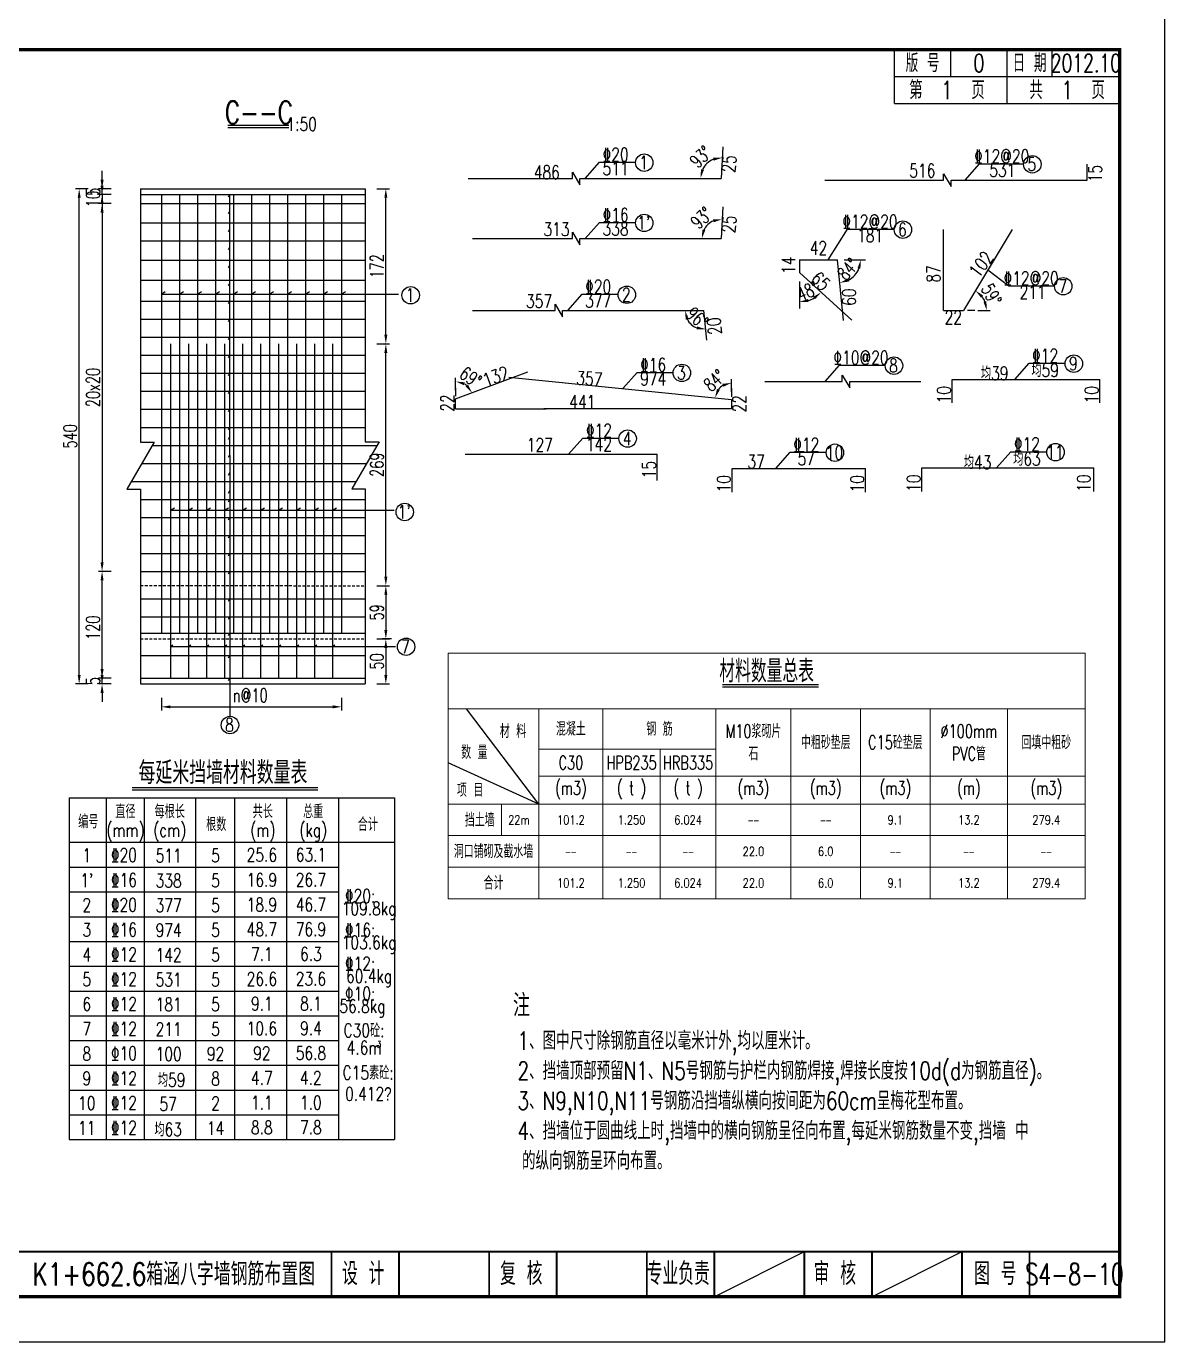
# Model space of a CAD drawing. Header units: millimetres. Extents: x -475 to 1205, y -1212 to 867.
# Drawn here: x 112.1 to 364.8, y -1212.1 to -919.9 of the extents above; entities that cross this region are included whole.
import ezdxf
from ezdxf.enums import TextEntityAlignment as Align

# ---------------------------------------------------------------- set-up
doc = ezdxf.new("R2010")
doc.units = ezdxf.units.MM
doc.header["$LTSCALE"] = 0.25
doc.header["$PDMODE"] = 32
doc.header["$PDSIZE"] = 0.5
doc.linetypes.add('DASHED', pattern=[4, 2.5, -1.5])
for name, color, linetype in [('0_yellow', 2, 'Continuous'), ('lk', 7, 'Continuous'), ('图框', 7, 'Continuous'), ('文字', 7, 'Continuous'), ('标注', 4, 'Continuous'), ('次轮廓线', 7, 'Continuous'), ('结构', 7, 'Continuous'), ('表格', 7, 'Continuous'), ('钢筋', 6, 'Continuous')]:
    doc.layers.add(name, color=color, linetype=linetype)
doc.styles.get("Standard").update_dxf_attribs({"font": 'simplex1.shx', "width": 0.7, "bigfont": 'hztxt.shx'})
doc.styles.add('text', font='romans__.shx', dxfattribs={"width": 0.8, "bigfont": 'hztxt.shx'})
doc.styles.add('XGhz', font='simplex1.shx', dxfattribs={"width": 0.8, "bigfont": 'hztxt.shx'})
doc.styles.add('数字', font='simplex1.shx', dxfattribs={"width": 0.8, "bigfont": 'hztxt.shx'})
doc.styles.add('汉字', font='simplex1.shx', dxfattribs={"width": 0.8, "bigfont": 'hztxt.shx'})
doc.styles.add('钢筋', font='simplex1.shx', dxfattribs={"width": 0.8, "height": 2.2, "bigfont": 'hztxt.shx'})
doc.dimstyles.new('STANDARD-50', dxfattribs={"dimscale": 0, "dimtxt": 3, "dimasz": 2, "dimexe": 0.8, "dimexo": 1, "dimgap": 0.5, "dimtad": 1, "dimdec": 0, "dimlfac": 5, "dimzin": 9, "dimdsep": 46, "dimtxsty": 'Standard', "dimcen": 0.5, "dimclrd": 256, "dimclre": 256, "dimclrt": 7, "dimadec": 0, "dimazin": 2, "dimtfac": 1, "dimtdec": 0, "dimtix": 1, "dimtmove": 2, "dimatfit": 3, "dimfxl": 0, "dimtolj": 1, "dimtzin": 0, "dimlwd": -1, "dimlwe": -1, "dimarcsym": 0})

# ---------------------------------------------------------------- blocks, each defined once
blk = doc.blocks.new('*D456')
at = {"layer": 'Defpoints', "color": 0}
for p in [(142.08, -1067.23), (182.08, -1067.23), (182.08, -1071.07)]:
    blk.add_point(p, dxfattribs=at)
at = {"layer": '文字'}
for p, q in [((142.08, -1069.07), (142.08, -1071.87)), ((182.08, -1069.07), (182.08, -1071.87)), ((144.08, -1071.07), (180.08, -1071.07))]:
    blk.add_line(p, q, dxfattribs=at)
for points in [[(144.08, -1070.74), (144.08, -1071.41), (142.08, -1071.07)], [(180.08, -1070.74), (180.08, -1071.41), (182.08, -1071.07)]]:
    blk.add_solid(points, dxfattribs=at)
at = {"layer": '文字', "color": 7, "insert": (161.79, -1068.51), "char_height": 3, "attachment_point": 5}
blk.add_mtext('\\A1;n@10', dxfattribs=at)
blk = doc.blocks.new('*D457')
at = {"layer": 'Defpoints', "color": 0}
for p in [(123.81, -955.99), (130.13, -955.99), (130.13, -1065.99)]:
    blk.add_point(p, dxfattribs=at)
at = {"layer": '标注'}
for p, q in [((125.81, -955.99), (123.01, -955.99)), ((123.81, -1063.99), (123.81, -957.99)), ((125.81, -1065.99), (123.01, -1065.99))]:
    blk.add_line(p, q, dxfattribs=at)
for points in [[(123.48, -957.99), (124.14, -957.99), (123.81, -955.99)], [(123.48, -1063.99), (124.14, -1063.99), (123.81, -1065.99)]]:
    blk.add_solid(points, dxfattribs=at)
at = {"layer": '标注', "color": 7, "insert": (121.81, -1010.99), "char_height": 3, "attachment_point": 5, "rotation": 90}
blk.add_mtext('\\A1;540', dxfattribs=at)
blk = doc.blocks.new('*D485')
at = {"layer": 'Defpoints', "color": 0}
for p in [(330.96, -965.02), (325.01, -981.28), (315.73, -983.02), (320.16, -983.02), (320.16, -983.02)]:
    blk.add_point(p, dxfattribs=at)
at = {"layer": '文字'}
blk.add_line((323.32, -983.02), (326.12, -983.02), dxfattribs=at)
blk.add_arc((320.16, -983.02), 5.15, 22.3847, 36.6516, dxfattribs=at)
for points in [[(324.07, -980.19), (324.52, -979.7), (322.81, -978.6)], [(325.25, -980.99), (324.6, -981.12), (325.32, -983.02)]]:
    blk.add_solid(points, dxfattribs=at)
at = {"layer": '文字', "color": 7, "insert": (326.39, -979.49), "char_height": 3, "attachment_point": 5, "rotation": 299.5181}
blk.add_mtext('\\A1;59°', dxfattribs=at)
blk = doc.blocks.new('*D486')
at = {"layer": 'Defpoints', "color": 0}
for p in [(266.72, -960.04), (264.33, -963.26), (211.13, -967.07), (256.01, -967.07), (266.37, -967.07)]:
    blk.add_point(p, dxfattribs=at)
at = {"layer": '文字'}
blk.add_line((260.05, -967.07), (262.85, -967.07), dxfattribs=at)
blk.add_arc((266.37, -967.07), 4.32, 113.8742, 153.2599, dxfattribs=at)
for points in [[(264.56, -962.79), (264.68, -963.45), (266.59, -962.75)], [(262.83, -965.21), (262.18, -965.05), (262.05, -967.07)]]:
    blk.add_solid(points, dxfattribs=at)
at = {"layer": '文字', "color": 7, "insert": (262.01, -962.49), "char_height": 3, "attachment_point": 5, "rotation": 43.567}
blk.add_mtext('\\A1;93°', dxfattribs=at)
blk = doc.blocks.new('*D487')
at = {"layer": 'Defpoints', "color": 0}
for p in [(266.72, -946.66), (264.2, -949.63), (210.17, -953.69), (256.76, -953.69), (266.37, -953.69)]:
    blk.add_point(p, dxfattribs=at)
at = {"layer": '文字'}
blk.add_line((259.77, -953.69), (262.57, -953.69), dxfattribs=at)
blk.add_arc((266.37, -953.69), 4.6, 112.2579, 154.8762, dxfattribs=at)
for points in [[(264.57, -949.1), (264.68, -949.76), (266.6, -949.09)], [(262.53, -951.81), (261.88, -951.66), (261.77, -953.69)]]:
    blk.add_solid(points, dxfattribs=at)
at = {"layer": '文字', "color": 7, "insert": (261.82, -948.91), "char_height": 3, "attachment_point": 5, "rotation": 43.567}
blk.add_mtext('\\A1;93°', dxfattribs=at)
blk = doc.blocks.new('*D488')
at = {"layer": 'Defpoints', "color": 0}
for p in [(219.18, -997.85), (266.94, -999.54), (268.68, -1002.8), (268.68, -1002.8), (268.68, -1004.85)]:
    blk.add_point(p, dxfattribs=at)
at = {"layer": '文字'}
blk.add_line((268.68, -1001.1), (268.68, -998.3), dxfattribs=at)
blk.add_arc((268.68, -1002.8), 3.69, 121.4088, 142.8806, dxfattribs=at)
for points in [[(266.66, -999.33), (266.84, -999.97), (268.68, -999.1)], [(266.04, -1000.69), (265.42, -1000.45), (265, -1002.43)]]:
    blk.add_solid(points, dxfattribs=at)
at = {"layer": '文字', "color": 7, "insert": (264.86, -998.58), "char_height": 3, "attachment_point": 5, "rotation": 42.1447}
blk.add_mtext('\\A1;84°', dxfattribs=at)
blk = doc.blocks.new('*D489')
at = {"layer": 'Defpoints', "color": 0}
for p in [(204.07, -983.03), (262.5, -983.03), (268.73, -983.03), (258.97, -985.24), (263.2, -989.64)]:
    blk.add_point(p, dxfattribs=at)
at = {"layer": '文字'}
blk.add_arc((262.5, -983.03), 4.17, 207.753, 248.247, dxfattribs=at)
for points in [[(258.49, -985.06), (259.14, -984.9), (258.33, -983.03)], [(261, -986.58), (260.91, -987.24), (262.94, -987.18)]]:
    blk.add_solid(points, dxfattribs=at)
at = {"layer": '文字', "color": 7, "insert": (261.05, -984.65), "char_height": 3, "attachment_point": 5, "rotation": 318}
blk.add_mtext('\\A1;96°', dxfattribs=at)
blk = doc.blocks.new('*D490')
at = {"layer": 'Defpoints', "color": 0}
for p in [(223.42, -996.69), (210.21, -1000), (207.4, -1002.69), (207.4, -1002.69), (207.4, -1004.85)]:
    blk.add_point(p, dxfattribs=at)
at = {"layer": '文字'}
blk.add_line((207.4, -1000.8), (207.4, -998), dxfattribs=at)
blk.add_arc((207.4, -1002.69), 3.89, 50.3034, 60.2428, dxfattribs=at)
for points in [[(209.24, -999.63), (209.41, -998.99), (207.4, -998.8)], [(210.15, -999.5), (209.61, -999.89), (211.04, -1001.33)]]:
    blk.add_solid(points, dxfattribs=at)
at = {"layer": '文字', "color": 7, "insert": (210.75, -997.85), "char_height": 3, "attachment_point": 5, "rotation": 325.2731}
blk.add_mtext('\\A1;69°', dxfattribs=at)
blk = doc.blocks.new('*D476')
at = {"layer": 'Defpoints', "color": 0}
for p in [(137.4, -959.3), (128.89, -1040.99), (136.93, -1040.99)]:
    blk.add_point(p, dxfattribs=at)
at = {"layer": '标注'}
for p, q in [((130.89, -959.3), (128.09, -959.3)), ((128.89, -961.3), (128.89, -1038.99)), ((130.89, -1040.99), (128.09, -1040.99))]:
    blk.add_line(p, q, dxfattribs=at)
for points in [[(128.56, -961.3), (129.23, -961.3), (128.89, -959.3)], [(128.56, -1038.99), (129.23, -1038.99), (128.89, -1040.99)]]:
    blk.add_solid(points, dxfattribs=at)
at = {"layer": '标注', "color": 7, "insert": (126.89, -1000.14), "char_height": 3, "attachment_point": 5, "rotation": 90}
blk.add_mtext('\\A1;20x20', dxfattribs=at)
blk = doc.blocks.new('*D477')
at = {"layer": 'Defpoints', "color": 0}
for p in [(128.89, -1040.99), (132.77, -1040.99), (137.77, -1065.98)]:
    blk.add_point(p, dxfattribs=at)
at = {"layer": '标注'}
for p, q in [((130.89, -1040.99), (128.09, -1040.99)), ((128.89, -1063.98), (128.89, -1042.99)), ((130.89, -1065.98), (128.09, -1065.98))]:
    blk.add_line(p, q, dxfattribs=at)
for points in [[(128.56, -1042.99), (129.23, -1042.99), (128.89, -1040.99)], [(128.56, -1063.98), (129.23, -1063.98), (128.89, -1065.98)]]:
    blk.add_solid(points, dxfattribs=at)
at = {"layer": '标注', "color": 7, "insert": (126.89, -1053.49), "char_height": 3, "attachment_point": 5, "rotation": 90}
blk.add_mtext('\\A1;120', dxfattribs=at)
blk = doc.blocks.new('*D478')
at = {"layer": 'Defpoints', "color": 0}
for p in [(128.89, -1064.68), (137.77, -1064.68), (137.77, -1065.98)]:
    blk.add_point(p, dxfattribs=at)
at = {"layer": '标注'}
for p, q in [((128.89, -1062.68), (128.89, -1060.68)), ((130.89, -1064.68), (128.09, -1064.68)), ((130.89, -1065.98), (128.09, -1065.98)), ((128.89, -1065.98), (128.89, -1064.68)), ((128.89, -1067.98), (128.89, -1069.98))]:
    blk.add_line(p, q, dxfattribs=at)
for points in [[(128.56, -1062.68), (129.23, -1062.68), (128.89, -1064.68)], [(128.56, -1067.98), (129.23, -1067.98), (128.89, -1065.98)]]:
    blk.add_solid(points, dxfattribs=at)
at = {"layer": '标注', "color": 7, "insert": (126.89, -1065.33), "char_height": 3, "attachment_point": 5, "rotation": 90}
blk.add_mtext('\\A1;5', dxfattribs=at)
blk = doc.blocks.new('*D491')
at = {"layer": 'Defpoints', "color": 0}
for p in [(292.2, -971.76), (293.64, -971.76), (298.4, -971.76), (295.06, -976.03), (293.55, -985.27)]:
    blk.add_point(p, dxfattribs=at)
at = {"layer": '文字'}
blk.add_arc((292.2, -971.76), 5.14, 298.1495, 337.5611, dxfattribs=at)
for points in [[(296.63, -973.65), (297.28, -973.78), (297.34, -971.76)], [(294.72, -976.61), (294.53, -975.97), (292.71, -976.87)]]:
    blk.add_solid(points, dxfattribs=at)
at = {"layer": '文字', "color": 7, "insert": (294.53, -973.86), "char_height": 3, "attachment_point": 5, "rotation": 47.8553}
blk.add_mtext('\\A1;84°', dxfattribs=at)
blk = doc.blocks.new('*D492')
at = {"layer": 'Defpoints', "color": 0}
for p in [(283.73, -974.6), (283.73, -976.59), (285.52, -980.88), (283.73, -982.61), (295.37, -985.2)]:
    blk.add_point(p, dxfattribs=at)
at = {"layer": '文字'}
blk.add_arc((283.73, -974.6), 6.53, 287.6236, 300.0528, dxfattribs=at)
for points in [[(285.76, -981.15), (285.66, -980.49), (283.73, -981.13)], [(286.79, -979.99), (287.21, -980.51), (288.56, -979)]]:
    blk.add_solid(points, dxfattribs=at)
at = {"layer": '文字', "color": 7, "insert": (285.56, -978.74), "char_height": 3, "attachment_point": 5, "rotation": 23.8382}
blk.add_mtext('\\A1;48°', dxfattribs=at)
blk = doc.blocks.new('*D493')
at = {"layer": 'Defpoints', "color": 0}
for p in [(187.33, -990.44), (191.9, -990.44), (187.33, -1044.17)]:
    blk.add_point(p, dxfattribs=at)
at = {"layer": '标注'}
for p, q in [((189.9, -990.44), (192.7, -990.44)), ((191.9, -1042.17), (191.9, -992.44)), ((189.9, -1044.17), (192.7, -1044.17))]:
    blk.add_line(p, q, dxfattribs=at)
for points in [[(191.57, -992.44), (192.23, -992.44), (191.9, -990.44)], [(191.57, -1042.17), (192.23, -1042.17), (191.9, -1044.17)]]:
    blk.add_solid(points, dxfattribs=at)
at = {"layer": '标注', "color": 7, "insert": (189.9, -1017.3), "char_height": 3, "attachment_point": 5, "rotation": 90}
blk.add_mtext('\\A1;269', dxfattribs=at)
blk = doc.blocks.new('*D494')
at = {"layer": 'Defpoints', "color": 0}
for p in [(187.33, -955.99), (191.9, -955.99), (187.33, -990.44)]:
    blk.add_point(p, dxfattribs=at)
at = {"layer": '标注'}
for p, q in [((189.9, -955.99), (192.7, -955.99)), ((191.9, -988.44), (191.9, -957.99)), ((189.9, -990.44), (192.7, -990.44))]:
    blk.add_line(p, q, dxfattribs=at)
for points in [[(191.57, -957.99), (192.23, -957.99), (191.9, -955.99)], [(191.57, -988.44), (192.23, -988.44), (191.9, -990.44)]]:
    blk.add_solid(points, dxfattribs=at)
at = {"layer": '标注', "color": 7, "insert": (189.9, -973.21), "char_height": 3, "attachment_point": 5, "rotation": 90}
blk.add_mtext('\\A1;172', dxfattribs=at)
blk = doc.blocks.new('*D495')
at = {"layer": 'Defpoints', "color": 0}
for p in [(187.33, -1044.17), (191.9, -1055.99), (194.13, -1055.99)]:
    blk.add_point(p, dxfattribs=at)
at = {"layer": '标注'}
for p, q in [((189.9, -1044.17), (192.7, -1044.17)), ((191.9, -1046.17), (191.9, -1053.99)), ((193.13, -1055.99), (191.1, -1055.99))]:
    blk.add_line(p, q, dxfattribs=at)
for points in [[(191.57, -1046.17), (192.23, -1046.17), (191.9, -1044.17)], [(191.57, -1053.99), (192.23, -1053.99), (191.9, -1055.99)]]:
    blk.add_solid(points, dxfattribs=at)
at = {"layer": '标注', "color": 7, "insert": (189.9, -1050.08), "char_height": 3, "attachment_point": 5, "rotation": 90}
blk.add_mtext('\\A1;59', dxfattribs=at)
blk = doc.blocks.new('*D483')
at = {"layer": 'Defpoints', "color": 0}
for p in [(187.33, -1055.99), (187.33, -1065.99), (191.9, -1065.99)]:
    blk.add_point(p, dxfattribs=at)
at = {"layer": '标注'}
for p, q in [((189.9, -1055.99), (192.7, -1055.99)), ((191.9, -1057.99), (191.9, -1063.99)), ((189.9, -1065.99), (192.7, -1065.99))]:
    blk.add_line(p, q, dxfattribs=at)
for points in [[(191.57, -1057.99), (192.23, -1057.99), (191.9, -1055.99)], [(191.57, -1063.99), (192.23, -1063.99), (191.9, -1065.99)]]:
    blk.add_solid(points, dxfattribs=at)
at = {"layer": '标注', "color": 7, "insert": (189.9, -1060.99), "char_height": 3, "attachment_point": 5, "rotation": 90}
blk.add_mtext('\\A1;50', dxfattribs=at)
blk = doc.blocks.new('*T496')
at = {"layer": 'Defpoints', "color": 8, "lineweight": 0}
for p, q in [((0, 0), (11.78, 0)), ((0, 0), (0, -12.33)), ((11.78, 0), (20.08, 0)), ((20.08, 0), (34.34, 0)), ((34.34, 0), (47.03, 0)), ((47.03, 0), (59.43, 0)), ((59.43, 0), (76.08, 0)), ((76.08, 0), (91.53, 0)), ((91.53, 0), (106.98, 0)), ((106.98, 0), (124.18, 0)), ((124.18, 0), (141.37, 0)), ((141.37, 0), (141.37, -12.33)), ((11.78, -33.53), (11.78, -40.53))]:
    blk.add_line(p, q, dxfattribs=at)
at = {"layer": '表格', "color": 1, "lineweight": 0}
for p, q in [((0, -12.33), (11.78, -12.33)), ((0, -12.33), (0, -21.33)), ((11.78, -12.33), (20.08, -12.33)), ((20.08, -12.33), (34.34, -12.33)), ((34.34, -12.33), (47.03, -12.33)), ((47.03, -12.33), (59.43, -12.33)), ((59.43, -12.33), (76.08, -12.33)), ((76.08, -12.33), (91.53, -12.33)), ((91.53, -12.33), (106.98, -12.33)), ((106.98, -12.33), (124.18, -12.33)), ((124.18, -12.33), (141.37, -12.33)), ((141.37, -12.33), (141.37, -21.33)), ((0, -21.33), (0, -27.33)), ((141.37, -21.33), (141.37, -27.33)), ((0, -27.33), (0, -33.53)), ((141.37, -27.33), (141.37, -33.53)), ((0, -33.53), (0, -40.53)), ((141.37, -33.53), (141.37, -40.53)), ((0, -40.53), (0, -47.53)), ((141.37, -40.53), (141.37, -47.53)), ((0, -47.53), (0, -54.53)), ((141.37, -47.53), (141.37, -54.53)), ((0, -54.53), (11.78, -54.53)), ((11.78, -54.53), (20.08, -54.53)), ((20.08, -54.53), (34.34, -54.53)), ((34.34, -54.53), (47.03, -54.53)), ((47.03, -54.53), (59.43, -54.53)), ((59.43, -54.53), (76.08, -54.53)), ((76.08, -54.53), (91.53, -54.53)), ((91.53, -54.53), (106.98, -54.53)), ((106.98, -54.53), (124.18, -54.53)), ((124.18, -54.53), (141.37, -54.53))]:
    blk.add_line(p, q, dxfattribs=at)
at = {"layer": '表格', "color": 7, "lineweight": 0}
for p, q in [((20.08, -12.33), (20.08, -21.33)), ((34.34, -12.33), (34.34, -21.33)), ((59.43, -12.33), (59.43, -21.33)), ((76.08, -12.33), (76.08, -21.33)), ((91.53, -12.33), (91.53, -21.33)), ((106.98, -12.33), (106.98, -21.33)), ((124.18, -12.33), (124.18, -21.33)), ((20.08, -21.33), (34.34, -21.33)), ((20.08, -21.33), (20.08, -27.33)), ((34.34, -21.33), (47.03, -21.33)), ((34.34, -21.33), (34.34, -27.33)), ((47.03, -21.33), (59.43, -21.33)), ((47.03, -21.33), (47.03, -27.33)), ((59.43, -21.33), (59.43, -27.33)), ((76.08, -21.33), (76.08, -27.33)), ((91.53, -21.33), (91.53, -27.33)), ((106.98, -21.33), (106.98, -27.33)), ((124.18, -21.33), (124.18, -27.33)), ((20.08, -27.33), (34.34, -27.33)), ((20.08, -27.33), (20.08, -33.53)), ((34.34, -27.33), (47.03, -27.33)), ((34.34, -27.33), (34.34, -33.53)), ((47.03, -27.33), (59.43, -27.33)), ((47.03, -27.33), (47.03, -33.53)), ((59.43, -27.33), (76.08, -27.33)), ((59.43, -27.33), (59.43, -33.53)), ((76.08, -27.33), (91.53, -27.33)), ((76.08, -27.33), (76.08, -33.53)), ((91.53, -27.33), (106.98, -27.33)), ((91.53, -27.33), (91.53, -33.53)), ((106.98, -27.33), (124.18, -27.33)), ((106.98, -27.33), (106.98, -33.53)), ((124.18, -27.33), (141.37, -27.33)), ((124.18, -27.33), (124.18, -33.53)), ((0, -33.53), (11.78, -33.53)), ((11.78, -33.53), (20.08, -33.53)), ((20.08, -33.53), (34.34, -33.53)), ((20.08, -33.53), (20.08, -40.53)), ((34.34, -33.53), (47.03, -33.53)), ((34.34, -33.53), (34.34, -40.53)), ((47.03, -33.53), (59.43, -33.53)), ((47.03, -33.53), (47.03, -40.53)), ((59.43, -33.53), (76.08, -33.53)), ((59.43, -33.53), (59.43, -40.53)), ((76.08, -33.53), (91.53, -33.53)), ((76.08, -33.53), (76.08, -40.53)), ((91.53, -33.53), (106.98, -33.53)), ((91.53, -33.53), (91.53, -40.53)), ((106.98, -33.53), (124.18, -33.53)), ((106.98, -33.53), (106.98, -40.53)), ((124.18, -33.53), (141.37, -33.53)), ((124.18, -33.53), (124.18, -40.53)), ((0, -40.53), (11.78, -40.53)), ((11.78, -40.53), (20.08, -40.53)), ((20.08, -40.53), (34.34, -40.53)), ((20.08, -40.53), (20.08, -47.53)), ((34.34, -40.53), (47.03, -40.53)), ((34.34, -40.53), (34.34, -47.53)), ((47.03, -40.53), (59.43, -40.53)), ((47.03, -40.53), (47.03, -47.53)), ((59.43, -40.53), (76.08, -40.53)), ((59.43, -40.53), (59.43, -47.53)), ((76.08, -40.53), (91.53, -40.53)), ((76.08, -40.53), (76.08, -47.53)), ((91.53, -40.53), (106.98, -40.53)), ((91.53, -40.53), (91.53, -47.53)), ((106.98, -40.53), (124.18, -40.53)), ((106.98, -40.53), (106.98, -47.53)), ((124.18, -40.53), (141.37, -40.53)), ((124.18, -40.53), (124.18, -47.53)), ((0, -47.53), (11.78, -47.53)), ((11.78, -47.53), (20.08, -47.53)), ((20.08, -47.53), (34.34, -47.53)), ((20.08, -47.53), (20.08, -54.53)), ((34.34, -47.53), (47.03, -47.53)), ((34.34, -47.53), (34.34, -54.53)), ((47.03, -47.53), (59.43, -47.53)), ((47.03, -47.53), (47.03, -54.53)), ((59.43, -47.53), (76.08, -47.53)), ((59.43, -47.53), (59.43, -54.53)), ((76.08, -47.53), (91.53, -47.53)), ((76.08, -47.53), (76.08, -54.53)), ((91.53, -47.53), (106.98, -47.53)), ((91.53, -47.53), (91.53, -54.53)), ((106.98, -47.53), (124.18, -47.53)), ((106.98, -47.53), (106.98, -54.53)), ((124.18, -47.53), (141.37, -47.53)), ((124.18, -47.53), (124.18, -54.53))]:
    blk.add_line(p, q, dxfattribs=at)
at = {"layer": '表格', "color": 1, "insert": (70.68, -1.5), "char_height": 5, "width": 138.3679, "attachment_point": 2}
blk.add_mtext('材料数量总表', dxfattribs=at)
at = {"layer": '表格', "char_height": 3, "attachment_point": 5}
for s, insert, width in [('混凝土', (27.21, -16.83), 11.2615), ('钢 筋', (46.89, -16.83), 22.0831)]:
    blk.add_mtext(s, dxfattribs=dict(at, insert=insert, width=width))
at = {"layer": '表格', "color": 0, "char_height": 3}
for s, insert, width, attachment_point in [('{\\C256;%%C100mm\\PPVC管}', (115.58, -19.83), 14.1926, 5), ('{\\C256;M10浆砌片石}', (67.75, -19.83), 13.6504, 5), ('{\\C256;中粗砂垫层}', (83.8, -19.83), 12.4525, 5), ('{\\C256;回填中粗砂}', (132.77, -19.83), 14.1926, 5), ('C30', (27.21, -24.33), 11.2615, 5), ('HPB235', (40.68, -24.33), 9.6809, 5), ('HRB335', (53.23, -24.33), 9.4022, 5), ('(m3)', (27.21, -30.43), 11.2615, 5), ('( t )', (40.68, -30.43), 9.6809, 5), ('( t )', (53.23, -30.43), 9.4022, 5), ('(m3)', (67.75, -30.43), 13.6504, 5), ('(m3)', (83.8, -30.43), 12.4525, 5), ('(m3)', (99.26, -30.43), 12.4525, 5), ('(m)', (115.58, -30.43), 14.1926, 5), ('(m3)', (132.77, -30.43), 14.1926, 5), ('挡土墙', (10.28, -37.03), 8.7788, 6), ('洞口铺砌及截水墙', (10.04, -44.03), 17.0828, 5), ('合计', (10.04, -51.03), 17.0828, 5)]:
    blk.add_mtext(s, dxfattribs=dict(at, insert=insert, width=width, attachment_point=attachment_point))
at = {"layer": '表格', "color": 0, "style": 'text'}
for s, insert, char_height, width, attachment_point in [('{\\Fsimplex1,hztxt|c134;\\W0.7;\\C256;C15砼垫层}', (99.26, -19.83), 3, 12.4525, 5), ('22m', (13.28, -37.03), 2, 5.3039, 4), ('101.2', (27.21, -37.03), 2, 11.2615, 5), ('1.250', (40.68, -37.03), 2, 9.6809, 5), ('6.024', (53.23, -37.03), 2, 9.4022, 5), ('——', (67.75, -37.03), 2, 13.6504, 5), ('——', (83.8, -37.03), 2, 12.4525, 5), ('9.1', (99.26, -37.03), 2, 12.4525, 5), ('13.2', (115.58, -37.03), 2, 14.1926, 5), ('279.4', (132.77, -37.03), 2, 14.1926, 5), ('22.0', (67.75, -44.03), 2, 13.6504, 5), ('6.0', (83.8, -44.03), 2, 12.4525, 5), ('——', (27.21, -44.03), 2, 11.2615, 5), ('——', (40.68, -44.03), 2, 9.6809, 5), ('——', (53.23, -44.03), 2, 9.4022, 5), ('——', (99.26, -44.03), 2, 12.4525, 5), ('——', (115.58, -44.03), 2, 14.1926, 5), ('——', (132.77, -44.03), 2, 14.1926, 5), ('101.2', (27.21, -51.03), 2, 11.2615, 5), ('1.250', (40.68, -51.03), 2, 9.6809, 5), ('6.024', (53.23, -51.03), 2, 9.4022, 5), ('22.0', (67.75, -51.03), 2, 13.6504, 5), ('6.0', (83.8, -51.03), 2, 12.4525, 5), ('9.1', (99.26, -51.03), 2, 12.4525, 5), ('13.2', (115.58, -51.03), 2, 14.1926, 5), ('279.4', (132.77, -51.03), 2, 14.1926, 5)]:
    blk.add_mtext(s, dxfattribs=dict(at, insert=insert, char_height=char_height, width=width, attachment_point=attachment_point))
blk = doc.blocks.new('*D498')
at = {"layer": 'Defpoints', "color": 0}
for p in [(140, -957.3), (128.89, -959.3), (140, -959.3)]:
    blk.add_point(p, dxfattribs=at)
at = {"layer": '标注'}
for p, q in [((128.89, -955.3), (128.89, -953.3)), ((130.89, -957.3), (128.09, -957.3)), ((128.89, -957.3), (128.89, -959.3)), ((130.89, -959.3), (128.09, -959.3)), ((128.89, -961.3), (128.89, -963.3))]:
    blk.add_line(p, q, dxfattribs=at)
for points in [[(128.56, -955.3), (129.23, -955.3), (128.89, -957.3)], [(128.56, -961.3), (129.23, -961.3), (128.89, -959.3)]]:
    blk.add_solid(points, dxfattribs=at)
at = {"layer": '标注', "color": 7, "insert": (126.89, -958.3), "char_height": 3, "attachment_point": 5, "rotation": 90}
blk.add_mtext('\\A1;10', dxfattribs=at)
blk = doc.blocks.new('*D499')
at = {"layer": 'Defpoints', "color": 0}
for p in [(128.89, -955.99), (140.49, -955.99), (140.49, -957.3)]:
    blk.add_point(p, dxfattribs=at)
at = {"layer": '标注'}
for p, q in [((128.89, -953.99), (128.89, -951.99)), ((130.89, -955.99), (128.09, -955.99)), ((130.89, -957.3), (128.09, -957.3)), ((128.89, -957.3), (128.89, -955.99)), ((128.89, -959.3), (128.89, -961.3))]:
    blk.add_line(p, q, dxfattribs=at)
for points in [[(128.56, -953.99), (129.23, -953.99), (128.89, -955.99)], [(128.56, -959.3), (129.23, -959.3), (128.89, -957.3)]]:
    blk.add_solid(points, dxfattribs=at)
at = {"layer": '标注', "color": 7, "insert": (126.89, -956.64), "char_height": 3, "attachment_point": 5, "rotation": 90}
blk.add_mtext('\\A1;5', dxfattribs=at)
blk = doc.blocks.new('series')
at = {"width": 0.75}
for tag, height, p in [('页码', 4, (-35, -19)), ('图名', 5, (-220, -282)), ('图号', 5, (-20, -282))]:
    blk.add_attdef(tag, text='', height=height, dxfattribs=at).set_placement(p, align=Align.MIDDLE_CENTER)
blk = doc.blocks.new('123')
at = {"layer": '图框', "color": 2}
blk.add_lwpolyline([(370.03, 635.68), (370.03, 932.68), (-49.97, 932.68), (-49.97, 635.68)], close=True, dxfattribs=at)

msp = doc.modelspace()

# ---------------------------------------------------------------- linework, layer by layer
for points, const_width in [([(354.834, -925.085), (-25.166, -925.085), (-25.166, -1202.085), (354.834, -1202.085), (354.834, -925.085)], 0.7), ([(-25.166, -1192.085), (354.834, -1192.085)], 0.4), ([(249.834, -1202.085), (249.834, -1192.085)], 0.4), ([(264.834, -1202.085), (264.834, -1192.085)], 0.4), ([(284.834, -1202.085), (284.834, -1192.085)], 0.4), ([(299.834, -1202.085), (299.834, -1192.085)], 0.4), ([(319.834, -1202.085), (319.834, -1192.085)], 0.4), ([(334.834, -1202.085), (334.834, -1192.085)], 0.4)]:
    msp.add_lwpolyline(points, dxfattribs=dict(const_width=const_width))
at = {"layer": '0_yellow', "color": 7}
for q in [(209.779, -1071.487), (205.773, -1083.487)]:
    msp.add_line((225.855, -1092.687), q, dxfattribs=at)
at = {"layer": 'lk'}
for p, q in [((137.398, -955.988), (187.335, -955.988)), ((137.398, -955.988), (137.398, -1012.277)), ((187.335, -955.988), (187.335, -1012.244)), ((137.398, -997.897), (137.398, -1012.277)), ((187.335, -997.897), (187.335, -1012.244)), ((137.398, -1008.297), (137.398, -1012.277)), ((140.494, -1012.277), (134.386, -1022.696)), ((137.398, -1012.277), (140.494, -1012.277)), ((190.431, -1012.244), (184.322, -1022.663)), ((187.335, -1012.244), (190.431, -1012.244)), ((134.386, -1022.696), (137.398, -1022.696)), ((137.398, -1022.696), (137.398, -1065.988)), ((184.322, -1022.663), (187.335, -1022.663)), ((187.335, -1022.663), (187.335, -1065.988)), ((137.398, -1065.988), (187.335, -1065.988))]:
    msp.add_line(p, q, dxfattribs=at)
at = {"layer": 'lk', "linetype": 'DASHED'}
for p, q in [((137.398, -1044.122), (187.335, -1044.172)), ((137.398, -1055.988), (187.335, -1055.988))]:
    msp.add_line(p, q, dxfattribs=at)
at = {"layer": '图框', "const_width": 0.4}
for points in [[(179.834, -1202.085), (179.834, -1192.085)], [(194.834, -1202.085), (194.834, -1192.085)], [(214.834, -1202.085), (214.834, -1192.085)], [(229.834, -1202.085), (229.834, -1192.085)], [(249.834, -1202.085), (249.834, -1192.085)]]:
    msp.add_lwpolyline(points, dxfattribs=at)
at = {"layer": '文字'}
for p, q in [((293.642, -971.756), (298.397, -971.756)), ((283.732, -976.594), (283.732, -982.612)), ((322.664, -983.018), (321.024, -983.018)), ((207.396, -1000.193), (207.396, -1002.062)), ((268.677, -1000.299), (268.677, -1002.181)), ((144.077, -1057.641), (144.605, -1057.316)), ((144.077, -1057.641), (194.043, -1057.641)), ((148.077, -1057.641), (148.605, -1057.316)), ((152.077, -1057.641), (152.605, -1057.316)), ((156.077, -1057.641), (156.605, -1057.316)), ((160.077, -1057.641), (160.605, -1057.316)), ((164.077, -1057.641), (164.605, -1057.316)), ((168.077, -1057.641), (168.605, -1057.316)), ((172.077, -1057.641), (172.605, -1057.316)), ((176.077, -1057.641), (176.605, -1057.316)), ((180.077, -1057.641), (180.605, -1057.316)), ((121.589, -1123.193), (181.364, -1123.193))]:
    msp.add_line(p, q, dxfattribs=at)
at = {"layer": '标注'}
for p, q in [((156.814, -942.367), (170.354, -942.367)), ((233.338, -952.28), (234.996, -955.094)), ((233.338, -953.687), (233.338, -952.28)), ((236.181, -953.687), (239.339, -950.085)), ((239.339, -950.085), (247.202, -950.085)), ((320.527, -954.049), (323.686, -950.448)), ((323.686, -950.448), (333.372, -950.448)), ((234.996, -955.094), (234.996, -953.687)), ((315.751, -954.049), (315.751, -952.642)), ((315.751, -952.642), (317.41, -955.456)), ((317.41, -955.456), (317.41, -954.049)), ((157.221, -957.297), (156.914, -957.883)), ((157.221, -957.297), (157.259, -1073.176)), ((157.221, -960.988), (156.914, -961.575)), ((236.181, -967.074), (239.339, -963.473)), ((239.339, -963.473), (247.202, -963.473)), ((157.221, -964.988), (156.914, -965.575)), ((233.338, -967.074), (233.338, -965.667)), ((233.338, -965.667), (234.996, -968.481)), ((234.996, -968.481), (234.996, -967.074)), ((290.119, -971.756), (294.441, -964.967)), ((294.441, -964.967), (304.637, -964.967)), ((157.221, -968.988), (156.914, -969.575)), ((157.221, -972.988), (156.914, -973.575)), ((325.564, -974.018), (330.212, -977.543)), ((157.221, -976.988), (156.914, -977.575)), ((330.212, -977.543), (340.233, -977.543)), ((142.077, -979.408), (142.938, -978.831)), ((142.077, -979.408), (194.705, -979.408)), ((146.077, -979.408), (146.938, -978.831)), ((150.077, -979.408), (150.938, -978.831)), ((154.077, -979.408), (154.938, -978.831)), ((157.221, -980.988), (156.914, -981.575)), ((158.077, -979.408), (158.938, -978.831)), ((162.077, -979.408), (162.938, -978.831)), ((166.077, -979.408), (166.938, -978.831)), ((170.077, -979.408), (170.938, -978.831)), ((174.077, -979.408), (174.938, -978.831)), ((178.077, -979.408), (178.938, -978.831)), ((182.077, -979.408), (182.938, -978.831)), ((229.471, -983.035), (229.471, -981.628)), ((229.471, -981.628), (231.13, -984.442)), ((232.315, -983.035), (235.473, -979.434)), ((235.473, -979.434), (243.335, -979.434)), ((231.13, -984.442), (231.13, -983.035)), ((157.221, -984.988), (156.914, -985.575)), ((157.221, -988.988), (156.914, -989.575)), ((157.221, -992.988), (156.914, -993.575)), ((289.472, -998.777), (292.631, -995.176)), ((292.631, -995.176), (302.651, -995.176)), ((331.56, -998.339), (334.718, -994.738)), ((334.718, -994.738), (342.58, -994.738)), ((157.221, -996.988), (156.914, -997.575)), ((244.531, -1000.385), (247.689, -996.783)), ((247.689, -996.783), (255.551, -996.783)), ((293.24, -998.777), (293.24, -997.37)), ((293.24, -997.37), (294.899, -1000.185)), ((294.899, -1000.185), (294.899, -998.777)), ((157.221, -1000.988), (156.914, -1001.575)), ((157.221, -1004.988), (156.914, -1005.575)), ((157.221, -1008.988), (156.914, -1009.575)), ((157.221, -1011.083), (156.914, -1011.67)), ((232.493, -1014.98), (235.652, -1011.378)), ((235.652, -1011.378), (243.514, -1011.378)), ((157.221, -1015.083), (156.914, -1015.67)), ((278.52, -1018.114), (281.679, -1014.513)), ((281.679, -1014.513), (289.541, -1014.513)), ((327.506, -1018.001), (330.664, -1014.4)), ((330.664, -1014.4), (338.527, -1014.4)), ((157.221, -1019.083), (156.914, -1019.67)), ((157.221, -1023.083), (156.914, -1023.67)), ((157.221, -1024.988), (156.914, -1025.575)), ((144.077, -1027.41), (144.938, -1026.833)), ((144.077, -1027.41), (193.78, -1027.41)), ((148.077, -1027.41), (148.938, -1026.833)), ((152.077, -1027.41), (152.938, -1026.833)), ((156.077, -1027.41), (156.938, -1026.833)), ((160.077, -1027.41), (160.938, -1026.833)), ((164.077, -1027.41), (164.938, -1026.833)), ((168.077, -1027.41), (168.938, -1026.833)), ((172.077, -1027.41), (172.938, -1026.833)), ((176.077, -1027.41), (176.938, -1026.833)), ((180.077, -1027.41), (180.938, -1026.833)), ((157.221, -1028.988), (156.914, -1029.575)), ((157.221, -1032.988), (156.914, -1033.575)), ((157.221, -1036.988), (156.914, -1037.575)), ((157.221, -1040.988), (156.914, -1041.575)), ((157.221, -1047.083), (156.914, -1047.67)), ((157.221, -1051.083), (156.914, -1051.67)), ((157.221, -1051.083), (156.914, -1051.67)), ((157.221, -1054.694), (156.914, -1055.281)), ((157.221, -1059.637), (156.914, -1060.224)), ((157.221, -1064.68), (156.914, -1065.267)), ((266.633, -1066.612), (287.99, -1066.612)), ((135.584, -1089.505), (176.788, -1089.505)), ((129.835, -1091.3), (129.835, -1167.193)), ((138.205, -1091.3), (138.205, -1167.193)), ((149.613, -1091.3), (149.613, -1167.193)), ((158.333, -1091.3), (158.333, -1167.193)), ((169.848, -1091.3), (169.848, -1167.193)), ((181.364, -1091.3), (181.364, -1167.193)), ((121.589, -1101.14), (193.796, -1101.14)), ((121.589, -1106.693), (181.364, -1106.693)), ((121.589, -1112.193), (181.364, -1112.193)), ((121.589, -1117.693), (181.364, -1117.693)), ((121.589, -1128.693), (181.364, -1128.693)), ((121.589, -1134.193), (181.364, -1134.193)), ((121.589, -1139.693), (181.364, -1139.693)), ((121.589, -1145.193), (181.364, -1145.193)), ((121.589, -1150.693), (181.364, -1150.693)), ((121.589, -1156.193), (181.364, -1156.193)), ((121.589, -1161.693), (181.364, -1161.693))]:
    msp.add_line(p, q, dxfattribs=at)
for centre in [(249.274, -950.197), (335.445, -950.559), (249.274, -963.584), (306.71, -965.078), (342.306, -977.654), (197.408, -979.647), (245.408, -979.545), (304.723, -995.287), (344.653, -994.849), (257.624, -996.894), (245.587, -1011.489), (291.614, -1014.624), (340.599, -1014.511), (196.095, -1027.794), (196.398, -1057.717), (157.287, -1075.112)]:
    msp.add_circle(centre, 1.936, dxfattribs=at)
at = {"layer": '次轮廓线'}
for p, q in [((304.834, -937.085), (304.834, -925.085)), ((317.334, -931.085), (317.334, -925.085)), ((329.834, -931.085), (329.834, -925.085)), ((339.834, -931.085), (339.834, -925.085)), ((304.834, -931.085), (354.834, -931.085)), ((329.834, -937.085), (329.834, -931.085)), ((304.834, -937.085), (354.834, -937.085))]:
    msp.add_line(p, q, dxfattribs=at)
at = {"layer": '结构'}
for p, q in [((264.834, -1202.085), (284.834, -1192.085)), ((299.834, -1202.085), (319.834, -1192.085))]:
    msp.add_line(p, q, dxfattribs=at)
at = {"layer": '钢筋'}
for p, q in [((156.814, -941.867), (170.354, -941.867)), ((266.721, -946.657), (266.37, -953.687)), ((347.598, -954.049), (347.598, -950.524)), ((210.173, -953.687), (233.338, -953.687)), ((234.996, -953.687), (266.37, -953.687)), ((289.393, -954.049), (315.751, -954.049)), ((317.41, -954.049), (347.598, -954.049)), ((137.398, -957.297), (187.335, -957.297)), ((142.077, -957.297), (142.077, -1054.694)), ((146.077, -957.297), (146.077, -1054.694)), ((150.077, -957.297), (150.077, -1054.694)), ((154.077, -957.297), (154.077, -1054.694)), ((158.077, -957.297), (158.077, -1054.694)), ((162.077, -957.297), (162.077, -1054.694)), ((166.077, -957.297), (166.077, -1054.694)), ((170.077, -957.297), (170.077, -1054.694)), ((174.077, -957.297), (174.077, -1054.694)), ((178.077, -957.297), (178.077, -1054.694)), ((182.077, -957.297), (182.077, -1054.694)), ((137.398, -959.297), (187.335, -959.297)), ((266.721, -960.044), (266.37, -967.074)), ((137.398, -963.587), (187.335, -963.587)), ((211.127, -967.074), (233.338, -967.074)), ((234.996, -967.074), (266.37, -967.074)), ((315.73, -983.018), (315.73, -965.018)), ((330.964, -965.018), (320.164, -983.018)), ((137.398, -967.587), (187.335, -967.587)), ((137.398, -971.867), (187.335, -971.867)), ((283.732, -971.756), (292.202, -971.756)), ((283.732, -971.756), (283.732, -974.602)), ((293.553, -985.265), (292.202, -971.756)), ((295.369, -985.2), (283.732, -974.602)), ((137.398, -976.287), (187.335, -976.287)), ((137.398, -980.988), (187.335, -980.988)), ((211.128, -983.035), (229.471, -983.035)), ((231.13, -983.035), (262.503, -983.035)), ((263.198, -989.643), (262.503, -983.035)), ((315.73, -983.018), (320.164, -983.018)), ((137.398, -984.988), (187.335, -984.988)), ((137.398, -988.988), (187.335, -988.988)), ((144.077, -990.436), (144.077, -1064.68)), ((148.077, -990.436), (148.077, -1064.68)), ((152.077, -990.436), (152.077, -1064.68)), ((156.077, -990.436), (156.077, -1064.68)), ((160.077, -990.436), (160.077, -1064.68)), ((164.077, -990.436), (164.077, -1064.68)), ((168.077, -990.436), (168.077, -1064.68)), ((172.077, -990.436), (172.077, -1064.68)), ((176.077, -990.436), (176.077, -1064.68)), ((180.077, -990.436), (180.077, -1064.68)), ((137.398, -992.988), (187.335, -992.988)), ((137.398, -996.988), (187.335, -996.988)), ((207.396, -1002.693), (223.421, -996.687)), ((219.179, -997.85), (268.677, -1002.799)), ((276.042, -998.777), (293.24, -998.777)), ((294.899, -998.777), (310.699, -998.777)), ((317.682, -998.339), (350.462, -998.339)), ((317.682, -1003.58), (317.682, -998.339)), ((350.462, -1003.58), (350.462, -998.339)), ((137.398, -1000.988), (187.335, -1000.988)), ((137.398, -1004.988), (187.335, -1004.988)), ((207.396, -1004.847), (207.396, -1002.693)), ((207.396, -1004.847), (227.463, -1004.847)), ((268.677, -1004.847), (227.012, -1004.847)), ((268.677, -1002.799), (268.677, -1004.847)), ((137.398, -1008.988), (187.335, -1008.988)), ((140.077, -1012.988), (189.994, -1012.988)), ((209.537, -1014.98), (252.172, -1014.98)), ((252.172, -1020.76), (252.172, -1014.98)), ((137.732, -1016.988), (187.649, -1016.988)), ((268.799, -1023.355), (268.799, -1018.114)), ((268.799, -1018.114), (298.415, -1018.114)), ((298.415, -1023.355), (298.415, -1018.114)), ((310.942, -1018.001), (349.095, -1018.001)), ((310.942, -1023.242), (310.942, -1018.001)), ((349.095, -1023.242), (349.095, -1018.001)), ((135.387, -1020.988), (185.304, -1020.988)), ((137.398, -1024.988), (187.335, -1024.988)), ((137.398, -1028.988), (187.335, -1028.988)), ((137.398, -1032.988), (187.335, -1032.988)), ((137.398, -1036.988), (187.335, -1036.988)), ((137.398, -1040.988), (187.335, -1040.988)), ((137.398, -1047.083), (187.335, -1047.083)), ((137.398, -1051.083), (187.335, -1051.083)), ((137.398, -1054.709), (187.335, -1054.709)), ((137.398, -1059.637), (187.335, -1059.637)), ((137.398, -1064.68), (187.335, -1064.68)), ((266.633, -1066.112), (287.99, -1066.112)), ((135.584, -1089.005), (176.788, -1089.005)), ((121.589, -1091.3), (193.796, -1091.3)), ((121.589, -1091.3), (121.589, -1167.193)), ((193.796, -1091.3), (193.796, -1167.193)), ((121.589, -1167.193), (193.796, -1167.193))]:
    msp.add_line(p, q, dxfattribs=at)

# ---------------------------------------------------------------- block references
ref = msp.add_blockref('series', (364.834, -915.085))
ref.add_attrib('页码', '第  1  页    共  1  页', dxfattribs={"height": 4, "width": 0.75}).set_placement((329.834, -934.085), align=Align.MIDDLE_CENTER)
ref.add_attrib('图名', 'K1+662.6箱涵八字墙钢筋布置图', dxfattribs={"height": 5, "width": 0.75}).set_placement((144.834, -1197.085), align=Align.MIDDLE_CENTER)
ref.add_attrib('图号', 'S4-8-10', dxfattribs={"height": 4.8, "width": 0.7}).set_placement((344.834, -1197.085), align=Align.MIDDLE_CENTER)
msp.add_blockref('*T496', (205.773, -1059.154))
at = {"layer": '标注'}
msp.add_blockref('123', (-5.191, -1847.766), dxfattribs=at)

# ---------------------------------------------------------------- texts
at = {"width": 0.7}
for s, p in [('材 料', (217.213, -1077.974)), ('数 量', (208.63, -1082.643)), ('项 目', (207.689, -1091.061))]:
    msp.add_text(s, height=3, dxfattribs=at).set_placement(p)
for s, p in [('专业负责', (256.824, -1196.991)), ('审 核', (291.598, -1196.991)), ('图 号', (327.217, -1196.991))]:
    msp.add_text(s, height=5, dxfattribs=at).set_placement(p, align=Align.MIDDLE_CENTER)
at = {"layer": '图框', "width": 0.7}
for s, p in [('设 计', (186.879, -1196.991)), ('复 核', (221.974, -1196.991))]:
    msp.add_text(s, height=5, dxfattribs=at).set_placement(p, align=Align.MIDDLE_CENTER)
at = {"layer": '文字', "width": 0.7}
for s, p in [('版 号', (311.084, -928.085)), ('0', (323.584, -928.085)), ('日 期', (334.834, -928.085)), ('2012.10', (347.334, -928.085))]:
    msp.add_text(s, height=4, dxfattribs=at).set_placement(p, align=Align.MIDDLE_CENTER)
at = {"layer": '文字', "width": 0.75}
for s, height, style, p in [('C--C', 5, 'XGhz', (163.716, -939.05)), ('1:50', 3, '数字', (173.221, -941.641)), ('%%13220', 3, '钢筋', (242.916, -948.4)), ('1', 3, '数字', (249.161, -950.17)), ('%%13212@20', 3, '钢筋', (328.652, -948.762)), ('5', 3, '数字', (335.331, -950.532)), ('486', 3, '数字', (227.627, -952.332)), ('511', 3, '数字', (242.916, -951.487)), ('516', 3, '数字', (311.016, -951.961)), ('531', 3, '数字', (328.795, -951.85)), ('%%13216', 3, '钢筋', (242.916, -961.787)), ('313', 3, '数字', (229.787, -964.986)), ('338', 3, '数字', (242.916, -964.874)), ("1'", 3, '数字', (249.161, -963.557)), ('%%13212@20', 3, '钢筋', (299.407, -963.281)), ('6', 3, '数字', (306.596, -965.051)), ('181', 3, '数字', (299.438, -966.369)), ('42', 3, '数字', (287.947, -969.167)), ('%%13212@20', 3, '钢筋', (335.179, -975.857)), ('1', 3, '数字', (197.295, -979.62)), ('%%13220', 3, '钢筋', (239.05, -977.748)), ('2', 3, '数字', (245.294, -979.518)), ('211', 3, '数字', (335.516, -978.945)), ('7', 3, '数字', (342.192, -977.627)), ('357', 3, '数字', (225.921, -980.947)), ('377', 3, '数字', (239.05, -980.835)), ('22', 3, '数字', (317.907, -984.553)), ('%%13110@20', 3, '钢筋', (297.406, -993.49)), ('%%13212', 3, '钢筋', (338.295, -993.052)), ('9', 3, '数字', (344.54, -994.822)), ('%%13216', 3, '钢筋', (251.266, -995.098)), ('3', 3, '数字', (257.51, -996.868)), ('8', 3, '数字', (304.61, -995.26)), ('均39', 3, '数字', (327.092, -996.852)), ('均59', 3, '数字', (338.295, -996.139)), ('974', 3, '数字', (251.266, -998.185)), ('441', 3, '数字', (235.539, -1003.352)), ('%%13212', 3, '钢筋', (239.228, -1009.692)), ('4', 3, '数字', (245.473, -1011.462)), ('127', 3, '数字', (226.1, -1012.891)), ('142', 3, '数字', (239.228, -1012.78)), ('%%13212', 3, '钢筋', (285.255, -1012.827)), ('10', 3, '数字', (291.5, -1014.597)), ('%%13212', 3, '钢筋', (334.241, -1012.714)), ('11', 3, '数字', (340.486, -1014.484)), ('37', 3, '数字', (274.104, -1016.607)), ('57', 3, '数字', (285.255, -1015.915)), ('均43', 3, '数字', (323.295, -1016.601)), ('均63', 3, '数字', (334.252, -1015.841)), ("1'", 3, '数字', (195.982, -1027.767)), ('7', 3, '数字', (196.285, -1057.69)), ('8', 3, '数字', (157.173, -1075.085)), ('每延米挡墙材料数量表', 5, '汉字', (155.733, -1085.456)), ('直径', 3, '数字', (134.088, -1094.158)), ('每根长', 3, '数字', (143.915, -1094.158)), ('共长', 3, '数字', (164.578, -1094.158)), ('总重', 3, '数字', (175.766, -1094.158)), ('编号', 3, '数字', (125.839, -1096.396)), ('根数', 3, '数字', (154.246, -1097.012)), ('合计', 3, '数字', (187.911, -1097.019)), ('(mm)', 3, '数字', (134.088, -1098.66)), ('(cm)', 3, '数字', (143.915, -1098.66)), ('(m)', 3, '数字', (164.578, -1098.66)), ('(kg)', 3, '数字', (175.766, -1098.66)), ('1', 3, '数字', (125.49, -1104.053)), ('%%13220', 3, '钢筋', (133.743, -1103.994)), ('511', 3, '数字', (143.672, -1104.122)), ('5', 3, '数字', (154.09, -1104.102)), ('25.6', 3, '数字', (164.377, -1103.957)), ('63.1', 3, '数字', (175.266, -1103.936)), ("1'", 3, '数字', (125.49, -1109.606)), ('%%13216', 3, '钢筋', (133.743, -1109.547)), ('338', 3, '数字', (143.672, -1109.675)), ('5', 3, '数字', (154.09, -1109.655)), ('16.9', 3, '数字', (164.377, -1109.51)), ('26.7', 3, '数字', (175.266, -1109.489)), ('%%13220:', 3, '钢筋', (186.193, -1113.077)), ('2', 3, '数字', (125.49, -1115.106)), ('%%13220', 3, '钢筋', (133.743, -1115.047)), ('377', 3, '数字', (143.672, -1115.175)), ('5', 3, '数字', (154.09, -1115.155)), ('18.9', 3, '数字', (164.377, -1115.01)), ('46.7', 3, '数字', (175.266, -1114.989)), ('109.8kg', 3, '数字', (188.172, -1116.358)), ('48.7', 3, '数字', (164.377, -1120.51)), ('76.9', 3, '数字', (175.266, -1120.489)), ('3', 3, '数字', (125.49, -1120.606)), ('%%13216', 3, '钢筋', (133.743, -1120.547)), ('974', 3, '数字', (143.672, -1120.675)), ('5', 3, '数字', (154.09, -1120.655)), ('103.6kg', 3, '数字', (188.172, -1123.904)), ('%%13216:', 3, '钢筋', (186.193, -1120.623)), ('4', 3, '数字', (125.49, -1126.106)), ('%%13212', 3, '钢筋', (133.743, -1126.047)), ('142', 3, '数字', (143.672, -1126.175)), ('5', 3, '数字', (154.09, -1126.155)), ('7.1', 3, '数字', (164.377, -1126.01)), ('6.3', 3, '数字', (175.266, -1125.989)), ('%%13212:', 3, '钢筋', (186.193, -1128.079)), ('5', 3, '数字', (125.49, -1131.606)), ('%%13212', 3, '钢筋', (133.743, -1131.547)), ('531', 3, '数字', (143.672, -1131.675)), ('5', 3, '数字', (154.09, -1131.655)), ('26.6', 3, '数字', (164.377, -1131.51)), ('23.6', 3, '数字', (175.266, -1131.489)), ('60.4kg', 3, '数字', (188.172, -1131.36)), ('%%13110:', 3, '钢筋', (186.193, -1134.767)), ('6', 3, '数字', (125.49, -1137.106)), ('%%13212', 3, '钢筋', (133.743, -1137.047)), ('181', 3, '数字', (143.672, -1137.175)), ('5', 3, '数字', (154.09, -1137.155)), ('9.1', 3, '数字', (164.377, -1137.01)), ('8.1', 3, '数字', (175.266, -1136.989)), ('56.8kg', 3, '数字', (186.685, -1138.048)), ('7', 3, '数字', (125.49, -1142.606)), ('%%13212', 3, '钢筋', (133.743, -1142.547)), ('211', 3, '数字', (143.672, -1142.675)), ('5', 3, '数字', (154.09, -1142.655)), ('10.6', 3, '数字', (164.377, -1142.51)), ('9.4', 3, '数字', (175.266, -1142.489)), ('C30砼:', 3, '数字', (187.062, -1142.791)), ('4.6m', 3, '数字', (187.062, -1146.777)), ('3', 1.5, '数字', (190.411, -1146.05)), ('8', 3, '数字', (125.49, -1148.106)), ('%%13110', 3, '钢筋', (133.743, -1148.047)), ('100', 3, '数字', (143.672, -1148.175)), ('92', 3, '数字', (154.09, -1148.155)), ('92', 3, '数字', (164.377, -1148.01)), ('56.8', 3, '数字', (175.266, -1147.989)), ('9', 3, '数字', (125.49, -1153.606)), ('%%13212', 3, '钢筋', (133.743, -1153.547)), (' 均59', 3, '数字', (143.571, -1153.803)), ('8', 3, '数字', (154.09, -1153.655)), ('4.7', 3, '数字', (164.357, -1153.51)), ('4.2', 3, '数字', (175.246, -1153.489)), ('10', 3, '数字', (125.49, -1159.106)), ('%%13212', 3, '钢筋', (133.743, -1159.047)), ('57', 3, '数字', (143.571, -1159.303)), ('2', 3, '数字', (154.09, -1159.155)), ('1.1', 3, '数字', (164.357, -1159.01)), ('1.0', 3, '数字', (175.246, -1158.989)), ('11', 3, '数字', (125.49, -1164.606)), ('%%13212', 3, '钢筋', (133.743, -1164.547)), ('均63', 3, '数字', (143.571, -1164.803)), ('14', 3, '数字', (154.09, -1164.655)), ('8.8', 3, '数字', (164.357, -1164.51)), ('7.8', 3, '数字', (175.246, -1164.489))]:
    msp.add_text(s, height=height, dxfattribs=dict(at, style=style)).set_placement(p, align=Align.MIDDLE)
at = {"layer": '文字', "style": '数字', "width": 0.75}
for s, rotation, p in [('25', 85.72795, (268.108, -950.472)), ('15', 90, (349.4, -952.624)), ('25', 85.72795, (268.108, -963.859)), ('14', 90, (281.314, -972.99)), ('102', 52.82739, (324.108, -972.75)), ('65', 315.02447, (288.462, -976.537)), ('87', 90, (313.511, -974.913)), ('60', 90, (294.733, -980.063)), ('20', 96, (264.867, -986.526)), ('132', 20.26782, (216.33, -997.682)), ('357', 356.18964, (237.086, -998.186)), ('22', 90, (205.59, -1003.583)), ('22', 90, (270.43, -1003.741)), ('10', 90, (315.835, -1001.737)), ('10', 90, (348.615, -1001.737)), ('15', 90, (250.325, -1018.377)), ('10', 90, (266.952, -1021.512)), ('10', 90, (296.568, -1021.512)), ('10', 90, (309.095, -1021.399)), ('10', 90, (346.868, -1021.399))]:
    msp.add_text(s, height=3, rotation=rotation, dxfattribs=at).set_placement(p, align=Align.MIDDLE)
for s, p in [('C15素砼:', (187.972, -1152.339)), ('0.412%%143', (188.012, -1157.046))]:
    msp.add_text(s, height=3, dxfattribs=at).set_placement(p, align=Align.MIDDLE_CENTER)
at = {"layer": '文字', "insert": (220.136, -1173.919), "char_height": 4, "width": 115.40144, "attachment_point": 7, "style": '汉字'}
msp.add_mtext('{\\H1.25x;\\W0.75;注\\P\\pi-1,l2;\\H0.8x;1、图中尺寸除钢筋直径以毫米计外,均以厘米计。\\P2、挡墙顶部预留N1、N5号钢筋与护栏内钢筋焊接,焊接长度按10d(d为钢筋直径)。\\P3、N9,N10,N11号钢筋沿挡墙纵横向按间距为60cm呈梅花型布置。\\P4、挡墙位于圆曲线上时,挡墙中的横向钢筋呈径向布置,每延米钢筋数量不变,挡墙 中的纵向钢筋呈环向布置。}', dxfattribs=at)

# ---------------------------------------------------------------- dimensions: what is measured, and where the dimension line sits
at = {"layer": '文字'}
for base, line1, line2, picture, middle in [((264.205, -949.631), ((266.721, -946.657), (266.37, -953.687)), ((210.173, -953.687), (256.756, -953.687)), '*D487', (261.822, -948.906)), ((264.333, -963.259), ((266.721, -960.044), (266.37, -967.074)), ((211.127, -967.074), (256.014, -967.074)), '*D486', (262.011, -962.491)), ((325.015, -981.283), ((315.73, -983.018), (320.164, -983.018)), ((330.964, -965.018), (320.164, -983.018)), '*D485', (326.387, -979.494)), ((295.062, -976.026), ((293.642, -971.756), (298.397, -971.756)), ((293.553, -985.265), (292.202, -971.756)), '*D491', (294.53, -973.862)), ((285.519, -980.881), ((295.369, -985.2), (283.732, -974.602)), ((283.732, -976.594), (283.732, -982.612)), '*D492', (285.562, -978.744)), ((258.967, -985.245), ((263.198, -989.643), (262.503, -983.035)), ((204.071, -983.035), (268.727, -983.035)), '*D489', (261.051, -984.647)), ((210.212, -1000.003), ((207.396, -1002.693), (223.421, -996.687)), ((207.396, -1004.847), (207.396, -1002.693)), '*D490', (210.754, -997.849)), ((266.937, -999.54), ((268.677, -1002.799), (268.677, -1004.847)), ((219.179, -997.85), (268.677, -1002.799)), '*D488', (264.856, -998.577))]:
    dim = msp.add_angular_dim_2l(base=base, line1=line1, line2=line2, dimstyle='STANDARD-50', override={"dimscale": 1}, dxfattribs=at)
    dim.commit()
    dim.dimension.update_dxf_attribs({"geometry": picture, "text_midpoint": middle})
dim = msp.add_linear_dim(base=(182.077, -1071.072), p1=(142.077, -1067.231), p2=(182.077, -1067.231), text='n@10', dimstyle='STANDARD-50', override={"dimscale": 1}, dxfattribs=at)
dim.commit()
dim.dimension.update_dxf_attribs({"geometry": '*D456', "text_midpoint": (161.786, -1068.506), "dimtype": 160})
at = {"layer": '标注'}
for base, p1, p2, text, picture, middle in [((128.893, -955.988), (140.488, -957.297), (140.488, -955.988), '5', '*D499', (126.893, -956.643)), ((123.809, -955.988), (130.127, -1065.988), (130.127, -955.988), '540', '*D457', (121.809, -1010.988))]:
    dim = msp.add_linear_dim(base=base, p1=p1, p2=p2, angle=90, text=text, dimstyle='STANDARD-50', override={"dimscale": 1}, dxfattribs=at)
    dim.commit()
    dim.dimension.update_dxf_attribs({"geometry": picture, "text_midpoint": middle})
for base, p1, p2, picture, middle in [((128.893, -959.297), (140.001, -957.297), (140.001, -959.297), '*D498', (126.893, -958.297)), ((191.901, -955.988), (187.335, -990.436), (187.335, -955.988), '*D494', (189.901, -973.212)), ((191.901, -990.436), (187.335, -1044.172), (187.335, -990.436), '*D493', (189.901, -1017.304)), ((191.901, -1055.988), (187.335, -1044.172), (194.128, -1055.988), '*D495', (189.901, -1050.08)), ((191.901, -1065.988), (187.335, -1055.988), (187.335, -1065.988), '*D483', (189.901, -1060.988))]:
    dim = msp.add_linear_dim(base=base, p1=p1, p2=p2, angle=90, dimstyle='STANDARD-50', override={"dimscale": 1}, dxfattribs=at)
    dim.commit()
    dim.dimension.update_dxf_attribs({"geometry": picture, "text_midpoint": middle})
at = {"layer": '标注', "color": 8}
for base, p1, p2, text, picture, middle in [((128.893, -1040.988), (137.398, -959.297), (136.927, -1040.988), '20x20', '*D476', (126.893, -1000.142)), ((128.893, -1040.988), (137.766, -1065.984), (132.773, -1040.988), '120', '*D477', (126.893, -1053.486)), ((128.893, -1064.676), (137.766, -1065.984), (137.766, -1064.676), '5', '*D478', (126.893, -1065.33))]:
    dim = msp.add_linear_dim(base=base, p1=p1, p2=p2, angle=90, text=text, dimstyle='STANDARD-50', override={"dimscale": 1}, dxfattribs=at)
    dim.commit()
    dim.dimension.update_dxf_attribs({"geometry": picture, "text_midpoint": middle})

doc.saveas('drawing.dxf')
